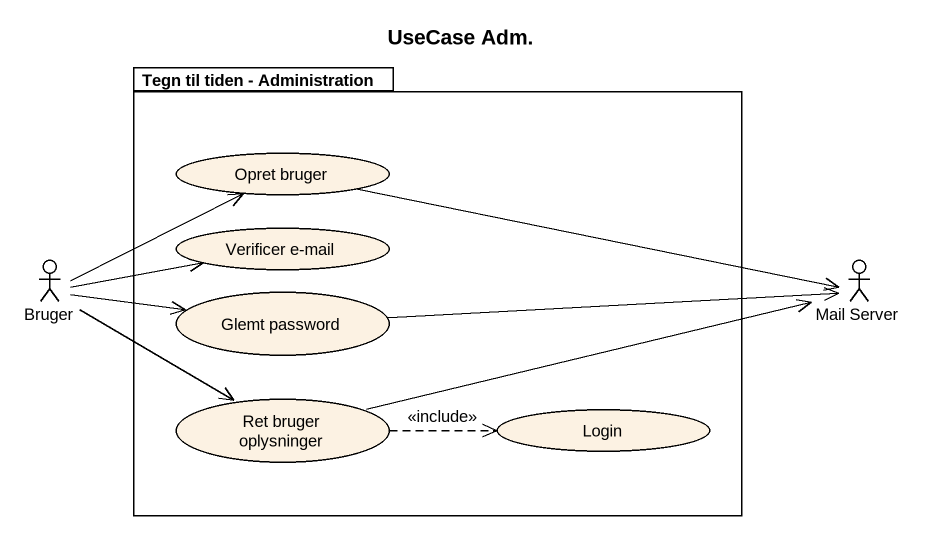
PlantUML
@startuml
title UseCase Adm.
package "Tegn til tiden - Administration" as Tegn_til_tiden {
  usecase "Opret bruger" as Opret_bruger
  usecase "Verificer e-mail" as Verificer_e_mail
  usecase "Glemt password" as Glemt_password
  usecase "Ret bruger oplysninger" as Ret_bruger_oplysninger
  usecase Login
}
actor Bruger
actor "Mail Server" as Mail_Server
Opret_bruger -right-> Mail_Server
Bruger -right-> Opret_bruger
Bruger -right-> Verificer_e_mail
Bruger -right-> Glemt_password
Bruger -right-> Ret_bruger_oplysninger
Glemt_password -right-> Mail_Server
Ret_bruger_oplysninger -right-> Mail_Server
Ret_bruger_oplysninger .right.> Login : <<include>>
@enduml
